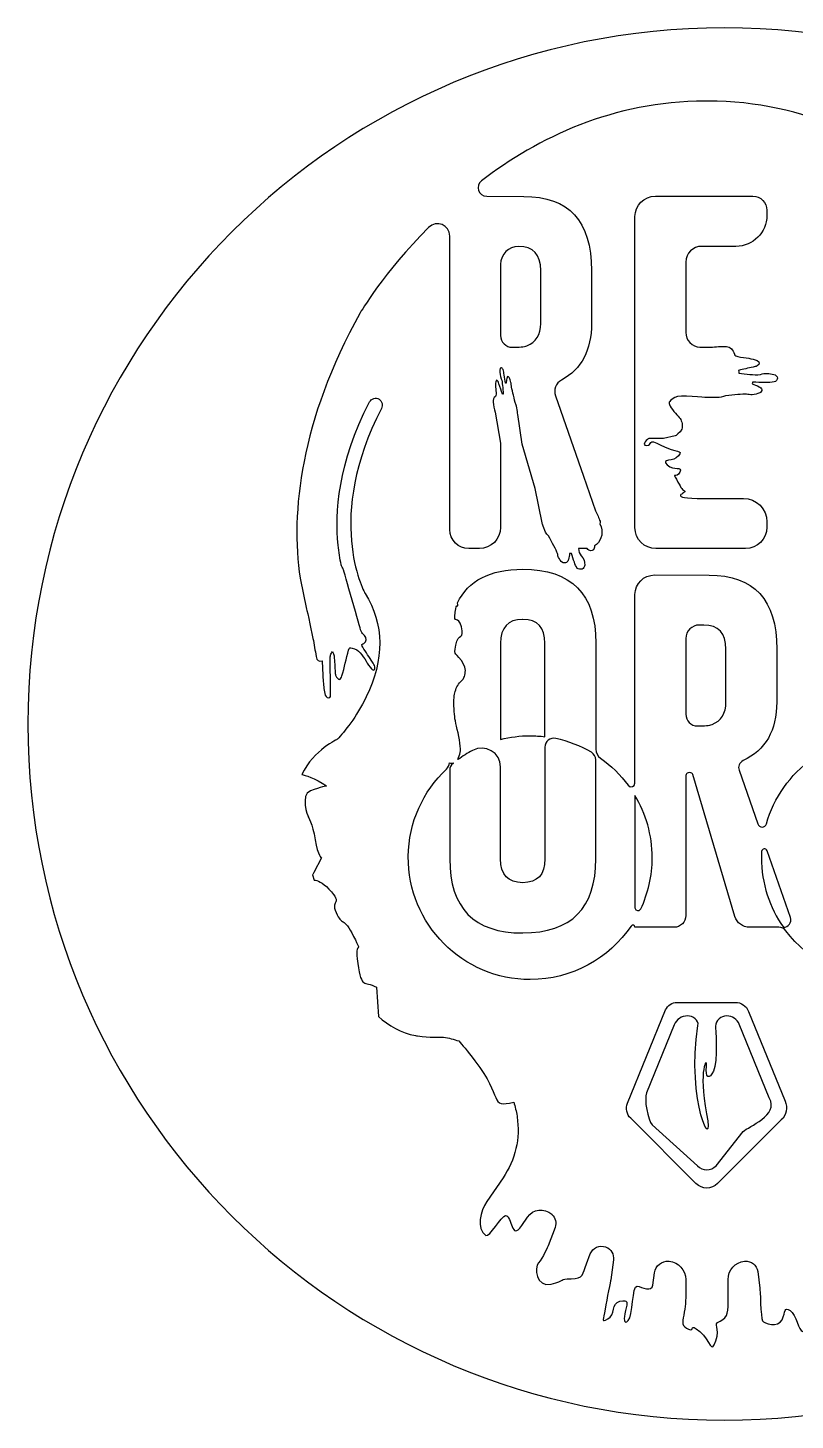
# Model space of a CAD drawing. Extents: x 17.6 to 92.2, y 215.4 to 290.
# Drawn here: x 17.6 to 58.7, y 215.4 to 290 of the extents above; entities that cross this region are included whole.
import ezdxf

# ---------------------------------------------------------------- set-up
doc = ezdxf.new("R2010")
doc.units = 0
doc.layers.add('Mansoane', color=7, linetype='CONTINUOUS')

msp = doc.modelspace()

# ---------------------------------------------------------------- linework, layer by layer
at = {"layer": 'Mansoane', "color": 1}
msp.add_lwpolyline([(54.907657, 290.007837), (54.907657, 290.007837)], dxfattribs=at)
at = {"layer": 'Mansoane', "color": 7}
for points in [[(54.025159, 286.079877), (53.866409, 286.079877), (53.866409, 286.079877)], [(42.174033, 280.975624), (44.157855, 280.970663)], [(51.211206, 280.980034), (56.432868, 280.980034)], [(51.211206, 280.980034), (51.211206, 280.980034)], [(57.184174, 280.228727), (57.184174, 279.94871)], [(50.116492, 263.211059), (50.116492, 279.88532)], [(40.190759, 263.110737), (40.190759, 278.845177)], [(43.87839, 278.29341), (43.87839, 278.29341)], [(55.529426, 278.29341), (53.682305, 278.29341)], [(42.915967, 277.330988), (42.915967, 273.507759)], [(45.063503, 274.162602), (45.063503, 277.004117)], [(47.787608, 277.004117), (47.787608, 274.163155)], [(52.841703, 277.452807), (52.841703, 273.68029)], [(53.599622, 272.884336), (54.158004, 272.884336)], [(43.057631, 270.36969), (43.017942, 270.364179)], [(45.852292, 270.272126), (47.349393, 265.974299), (47.349393, 265.973749), (47.998174, 264.112846)], [(43.813346, 269.430421), (43.761533, 269.725871)], [(54.498655, 270.186136), (53.928699, 270.186136)], [(42.623825, 269.395694), (42.914866, 267.740946), (42.915967, 267.740392), (42.915967, 263.227594)], [(45.137917, 263.471231), (44.764743, 265.313945), (44.062495, 267.689683), (43.840908, 269.274976)], [(52.268989, 268.129552), (51.64832, 267.996156), (50.850713, 267.996156)], [(53.804123, 264.774855), (55.93457, 264.774855)], [(57.184174, 263.525802), (57.184174, 263.233656)], [(45.328086, 262.970727), (45.20296, 263.2987)], [(48.241258, 263.414456), (48.298585, 263.249641)], [(41.777158, 262.088232), (41.213264, 262.088232)], [(47.472865, 262.088232), (47.088668, 262.088232)], [(56.0382, 262.088232), (51.239318, 262.088232)], [(44.09998, 260.979186), (44.09998, 260.979186)], [(51.169866, 260.673263), (54.083591, 260.666648)], [(32.167271, 260.500732), (32.522803, 258.847088)], [(50.116492, 249.513908), (50.116492, 259.622095)], [(44.1099, 258.292563), (44.090607, 258.292563), (44.090607, 258.292563)], [(35.422197, 257.696699), (35.422197, 257.697252)], [(53.804123, 257.989395), (53.564897, 257.989395), (53.564897, 257.989395)], [(42.915967, 257.01209), (42.915967, 251.852715)], [(45.293909, 252.002095), (45.293909, 257.01209)], [(48.019118, 257.01154), (48.019118, 251.341187)], [(52.841703, 257.26565), (52.841703, 253.204297)], [(54.988686, 253.858587), (54.988686, 256.699552)], [(57.713341, 256.699552), (57.713341, 253.858587)], [(45.294463, 251.442059), (45.294463, 245.457517)], [(40.190759, 250.201825), (40.190759, 245.457517)], [(42.915967, 245.457517), (42.915967, 250.378767)], [(48.019118, 245.457517), (48.019118, 250.755246)], [(53.059982, 250.076149), (52.966276, 250.062921)], [(55.695895, 250.204032), (56.699105, 247.323379)], [(52.841703, 249.919603), (52.841703, 242.412052)], [(55.470998, 242.367954), (53.224797, 249.969765)], [(50.116492, 248.855207), (50.116492, 242.835385)], [(50.116492, 248.855207), (50.116492, 248.855207)], [(57.033693, 245.989438), (57.033693, 245.989438)], [(58.444254, 242.31228), (57.198508, 245.889117)], [(33.325923, 245.507677), (32.904797, 244.730462)], [(32.82928, 244.590454), (32.920782, 244.319256)], [(52.212765, 241.784217), (50.116492, 241.784217)], [(57.82634, 241.784217), (56.252621, 241.784217)], [(36.262248, 238.570081), (36.365327, 237.004078)], [(52.366553, 237.760346), (53.387405, 237.760346), (53.960669, 237.760346), (53.963423, 237.760346), (54.536137, 237.760346), (55.488086, 237.760346)], [(52.366553, 237.760346), (52.366553, 237.760346)], [(49.722924, 232.350169), (51.758562, 237.350794)], [(52.931548, 237.034395), (52.931548, 237.034395)], [(56.204115, 237.278585), (58.163133, 232.467026)], [(52.217726, 236.554287), (50.733302, 232.908548)], [(57.310954, 232.634045), (55.703611, 236.581848)], [(53.384097, 228.043523), (49.885535, 231.542088)], [(57.957531, 231.45334), (54.541098, 228.042972)], [(51.042536, 231.192615), (53.465676, 228.988307)], [(54.459519, 228.987754), (55.918585, 230.838186)], [(43.047158, 228.352203), (42.177341, 227.087165)], [(44.04651, 225.80118), (44.35409, 226.248767)], [(45.654406, 226.399248), (45.664879, 226.389325)], [(45.831895, 225.695897), (45.458724, 224.703711)], [(47.519717, 223.739083), (47.72036, 224.272658)], [(48.54608, 224.644179), (48.557104, 224.639767)], [(48.962248, 223.959019), (48.820586, 222.877532)], [(51.072299, 222.601925), (51.159393, 223.264487)], [(51.935504, 223.879641), (51.951489, 223.87799)], [(55.987487, 223.878541), (56.004023, 223.880195)], [(56.695247, 223.332836), (56.812657, 222.440421)], [(52.836188, 222.900686), (52.836188, 221.89692)], [(55.104992, 221.89692), (55.104992, 222.902337)]]:
    msp.add_lwpolyline(points, dxfattribs=at)
at = {"layer": 'Mansoane', "color": 1}
for points in [[(54.907657, 290.007837), (34.294146, 290.007837), (17.583767, 273.297461), (17.583768, 252.683947)], [(92.231546, 252.683947), (92.231546, 273.297461), (75.520815, 290.007837), (54.907657, 290.007837)], [(17.583768, 252.683947), (17.583768, 232.070436), (34.294146, 215.360058), (54.907657, 215.360058)], [(54.907657, 215.360058), (75.520815, 215.360058), (92.231546, 232.070439), (92.231546, 252.683947)]]:
    msp.add_open_spline(points, degree=3, dxfattribs=at)
at = {"layer": 'Mansoane', "color": 7}
for points in [[(53.866409, 286.079877), (48.944454, 286.079877), (44.916175, 284.107563), (41.891811, 281.80851)], [(61.111034, 284.652229), (59.011653, 285.520768), (56.644182, 286.079877), (54.025159, 286.079877)], [(41.891811, 281.80851), (41.539033, 281.540399), (41.730591, 280.976682), (42.174033, 280.975624)], [(44.157855, 280.970663), (46.57791, 280.970663), (47.787608, 279.648187), (47.787608, 277.004117)], [(50.116492, 279.88532), (50.116492, 280.489981), (50.606545, 280.980034), (51.211206, 280.980034)], [(56.432868, 280.980034), (56.848087, 280.980034), (57.184174, 280.643594), (57.184174, 280.228727)], [(57.184174, 279.94871), (57.184174, 279.034662), (56.443121, 278.29341), (55.529426, 278.29341)], [(39.054154, 279.309851), (36.656323, 276.884153), (35.394084, 274.736969), (35.394084, 274.736969)], [(40.190759, 278.845177), (40.190759, 279.438902), (39.47149, 279.732126), (39.054154, 279.309851)], [(43.87839, 278.29341), (43.346754, 278.29341), (42.915967, 277.862624), (42.915967, 277.330988)], [(45.063503, 277.004117), (45.063503, 277.863837), (44.667907, 278.29341), (43.87839, 278.29341)], [(53.682305, 278.29341), (53.217696, 278.29341), (52.841703, 277.917062), (52.841703, 277.452807)], [(35.394084, 274.736969), (32.163345, 268.87733), (31.665621, 264.08319), (32.167271, 260.500732)], [(44.321566, 272.959299), (44.816161, 273.158266), (45.063503, 273.559705), (45.063503, 274.162602)], [(47.787608, 274.163155), (47.787608, 272.727349), (47.254386, 271.71514), (46.18688, 271.127059)], [(42.915967, 273.507759), (42.915967, 273.162037), (43.195875, 272.882129), (43.541597, 272.882129)], [(52.841703, 273.68029), (52.841703, 273.253429), (53.177347, 272.905149), (53.599622, 272.884336)], [(43.541597, 272.882129), (43.920128, 272.882129), (44.180455, 272.908147), (44.321566, 272.959299)], [(54.158004, 272.884336), (54.45081, 272.903386), (54.751752, 272.938133), (55.018452, 272.915202)], [(55.018452, 272.915202), (55.222357, 272.897916), (55.373214, 272.767346), (55.447297, 272.508407)], [(55.447297, 272.508407), (55.463525, 272.451963), (55.559613, 272.396839), (55.626993, 272.382728)], [(42.935813, 271.787967), (42.906885, 271.781617), (42.873724, 271.70522), (42.874077, 271.655125)], [(43.044401, 271.698669), (43.028526, 271.743119), (42.966152, 271.795023), (42.935813, 271.787967)], [(55.626993, 272.382728), (55.822432, 272.342158), (56.023205, 272.330077), (56.218997, 272.292329)], [(56.443341, 271.822141), (56.184755, 271.762169), (55.925266, 271.702177), (55.66668, 271.640794)], [(56.218997, 272.292329), (56.369633, 272.263049), (56.523884, 272.229049), (56.662173, 272.165549)], [(56.663277, 271.880573), (56.599071, 271.844589), (56.517424, 271.83943), (56.443341, 271.822141)], [(56.662173, 272.165549), (56.811045, 272.097111), (56.807916, 271.96277), (56.663277, 271.880573)], [(42.654691, 271.031149), (42.64305, 270.939074), (42.645497, 270.839325), (42.64973, 270.742311)], [(42.777613, 271.053749), (42.72646, 271.138769), (42.667744, 271.130279), (42.654691, 271.031149)], [(42.826672, 270.919804), (42.81115, 270.964959), (42.800191, 271.016002), (42.777613, 271.053749)], [(42.874077, 271.655125), (42.876193, 271.500961), (42.885366, 271.350125), (42.953452, 271.195964)], [(42.953452, 271.195964), (42.998255, 271.094364), (43.00198, 270.957726), (43.015738, 270.836017)], [(43.109995, 271.397707), (43.092709, 271.498955), (43.077915, 271.604478), (43.044401, 271.698669)], [(43.178897, 270.956185), (43.156319, 271.103293), (43.135395, 271.250599), (43.109995, 271.397707)], [(43.245044, 271.202026), (43.23058, 271.123004), (43.225906, 271.03858), (43.216381, 270.956735)], [(43.292449, 271.307859), (43.269518, 271.300098), (43.252099, 271.243654), (43.245044, 271.202026)], [(43.383398, 271.253839), (43.368228, 271.286647), (43.317496, 271.316679), (43.292449, 271.307859)], [(43.470491, 270.998628), (43.448266, 271.08647), (43.420439, 271.17517), (43.383398, 271.253839)], [(43.493642, 270.809009), (43.484823, 270.872156), (43.486014, 270.938303), (43.470491, 270.998628)], [(46.18688, 271.127059), (45.882433, 270.958784), (45.737992, 270.600562), (45.852292, 270.272126)], [(55.66668, 271.640794), (55.674793, 271.59458), (55.681341, 271.548408), (55.684869, 271.500783)], [(55.684869, 271.500783), (55.878897, 271.474325), (56.071426, 271.447161), (56.264748, 271.430228)], [(56.264748, 271.430228), (56.455601, 271.414), (56.666277, 271.366288), (56.835257, 271.428024)], [(56.418536, 271.01406), (56.411128, 270.985838), (56.403545, 270.957396), (56.396489, 270.929173)], [(57.101492, 270.994217), (56.87395, 270.995628), (56.646078, 271.007005), (56.418536, 271.01406)], [(56.835257, 271.428024), (57.089963, 271.520099), (57.323236, 271.481316), (57.560656, 271.424166)], [(57.581049, 271.023433), (57.428297, 270.98498), (57.262358, 270.993512), (57.101492, 270.994217)], [(57.560656, 271.424166), (57.637914, 271.405469), (57.746149, 271.301729), (57.748619, 271.233996)], [(57.748619, 271.233996), (57.750383, 271.162029), (57.653722, 271.041424), (57.581049, 271.023433)], [(42.642564, 270.237949), (42.5392, 270.17198), (42.499867, 270.06681), (42.514684, 269.936987)], [(42.676188, 270.360871), (42.677952, 270.317127), (42.664789, 270.252413), (42.642564, 270.237949)], [(42.64973, 270.742311), (42.655022, 270.615311), (42.672308, 270.487518), (42.676188, 270.360871)], [(43.017942, 270.364179), (42.953737, 270.549034), (42.890525, 270.734595), (42.826672, 270.919804)], [(43.015738, 270.836017), (43.03373, 270.681501), (43.044226, 270.526324), (43.057631, 270.36969)], [(43.216381, 270.956735), (43.194509, 270.956382), (43.201474, 270.956538), (43.178897, 270.956185)], [(43.700347, 269.916041), (43.614269, 270.262821), (43.517984, 270.637559), (43.493642, 270.809009)], [(53.928699, 270.186136), (53.928699, 270.186136), (52.490709, 270.358997), (52.246939, 270.186136)], [(54.969393, 270.28315), (54.824754, 270.221061), (54.665519, 270.186136), (54.498655, 270.186136)], [(56.093871, 270.363075), (55.872326, 270.374011), (55.428357, 270.330069), (54.969393, 270.28315)], [(56.391528, 270.340475), (56.294161, 270.329539), (56.193707, 270.358489), (56.093871, 270.363075)], [(56.807695, 270.435284), (56.676462, 270.382721), (56.532639, 270.355997), (56.391528, 270.340475)], [(56.396489, 270.929173), (56.519609, 270.876257), (56.646521, 270.831366), (56.764702, 270.768219)], [(56.764702, 270.768219), (56.826085, 270.735764), (56.908988, 270.675329), (56.914632, 270.619942)], [(56.914632, 270.619942), (56.920982, 270.560676), (56.862023, 270.456451), (56.807695, 270.435284)], [(36.527935, 269.597437), (33.503218, 263.758965), (35.563042, 259.843572), (35.653706, 259.677769)], [(34.210625, 262.279503), (34.038117, 263.970016), (34.190472, 266.673505), (35.894035, 269.951869)], [(35.894035, 269.951869), (35.989285, 270.135666), (36.219982, 270.203577), (36.400605, 270.097391)], [(36.400605, 270.097391), (36.570643, 269.997908), (36.618599, 269.772415), (36.527935, 269.597437)], [(42.514684, 269.936987), (42.534439, 269.766243), (42.583255, 269.578785), (42.623825, 269.395694)], [(43.761533, 269.725871), (43.749186, 269.794663), (43.728217, 269.859244), (43.700347, 269.916041)], [(52.246939, 270.186136), (52.002817, 270.013628), (51.870108, 269.96889), (52.002752, 269.724767)], [(52.002752, 269.724767), (52.136102, 269.481351), (52.446679, 269.193552), (52.535226, 269.060555)], [(43.840908, 269.274976), (43.835616, 269.316251), (43.826046, 269.36939), (43.813346, 269.430421)], [(52.535226, 269.060555), (52.623774, 268.927557), (52.690096, 268.661628), (52.623421, 268.484533)], [(50.850713, 267.996156), (50.850713, 267.996156), (50.385178, 267.641903), (50.739367, 267.619678)], [(50.739367, 267.619678), (51.094262, 267.597805), (50.717317, 268.063119), (51.537526, 267.619678)], [(52.623421, 268.484533), (52.557099, 268.306733), (52.268989, 268.129552), (52.268989, 268.129552)], [(51.537526, 267.619678), (52.357381, 267.176589), (52.71212, 267.419895), (52.446479, 267.065706)], [(52.446479, 267.065706), (52.180484, 266.710812), (51.493318, 266.932421), (51.84786, 266.57788)], [(51.84786, 266.57788), (52.202402, 266.223691), (52.690073, 266.556117), (52.512626, 266.179351)], [(52.512626, 266.179351), (52.335532, 265.802584), (52.091565, 266.223538), (52.335687, 265.802322)], [(52.335687, 265.802322), (52.579103, 265.381105), (52.601416, 265.27075), (52.778863, 265.182203)], [(52.778863, 265.182203), (52.95631, 265.093303), (51.673698, 264.774855), (53.804123, 264.774855)], [(55.93457, 264.774855), (56.624604, 264.774855), (57.184174, 264.215482), (57.184174, 263.525802)], [(47.998174, 264.112846), (48.09166, 263.924816), (48.197801, 263.736322), (48.244015, 263.550056)], [(48.244015, 263.550056), (48.255304, 263.505253), (48.253605, 263.460317), (48.241258, 263.414456)], [(41.213264, 262.088232), (40.648467, 262.088232), (40.190759, 262.54594), (40.190759, 263.110737)], [(42.915967, 263.227594), (42.915967, 262.598239), (42.406161, 262.088232), (41.777158, 262.088232)], [(45.20296, 263.2987), (45.172974, 263.365375), (45.150264, 263.424312), (45.137917, 263.471231)], [(45.473606, 262.778353), (45.407989, 262.829858), (45.357367, 262.893821), (45.328086, 262.970727)], [(45.966394, 261.819791), (45.907833, 262.014524), (45.677864, 262.4097), (45.473606, 262.778353)], [(48.298585, 263.249641), (48.437933, 262.848889), (48.268402, 262.436181), (47.945257, 262.227689)], [(51.239318, 262.088232), (50.619135, 262.088232), (50.116492, 262.590875), (50.116492, 263.211059)], [(57.184174, 263.233656), (57.184174, 262.601126), (56.67073, 262.088232), (56.0382, 262.088232)], [(34.373233, 261.227234), (34.307264, 261.54297), (34.250136, 261.893919), (34.210625, 262.279503)], [(47.088668, 262.088232), (47.119359, 261.952413), (47.131684, 261.798006), (47.233637, 261.707342)], [(47.554995, 262.093194), (47.528184, 262.090371), (47.500735, 262.088232), (47.472865, 262.088232)], [(47.643189, 262.001141), (47.604384, 262.023366), (47.579689, 262.058269), (47.554995, 262.093194)], [(47.929269, 262.110282), (47.900342, 261.979754), (47.764192, 261.930586), (47.643189, 262.001141)], [(47.945257, 262.227689), (47.942435, 262.188884), (47.937736, 262.14944), (47.929269, 262.110282)], [(46.023169, 261.602059), (45.986127, 261.666617), (45.988266, 261.748177), (45.966394, 261.819791)], [(46.22877, 261.346295), (46.141282, 261.418262), (46.076438, 261.509279), (46.023169, 261.602059)], [(46.443745, 261.342437), (46.385536, 261.315273), (46.265107, 261.316309), (46.22877, 261.346295)], [(46.552335, 261.504495), (46.535755, 261.448756), (46.49772, 261.367484), (46.443745, 261.342437)], [(46.615725, 261.825303), (46.595617, 261.718058), (46.584438, 261.611739), (46.552335, 261.504495)], [(46.709982, 261.832468), (46.659535, 261.828588), (46.666173, 261.82883), (46.615725, 261.825303)], [(46.869285, 261.354564), (46.810724, 261.51155), (46.762546, 261.67266), (46.709982, 261.832468)], [(47.026381, 261.028795), (46.947006, 261.121576), (46.910913, 261.241323), (46.869285, 261.354564)], [(47.233637, 261.707342), (47.394151, 261.564114), (47.417809, 261.384395), (47.423807, 261.196365)], [(34.364964, 261.223927), (34.367436, 261.224985), (34.370764, 261.226176), (34.373233, 261.227234)], [(34.48017, 260.991313), (34.459356, 261.030119), (34.402006, 261.147727), (34.364964, 261.223927)], [(35.422197, 257.697252), (35.422197, 257.697252), (34.511567, 260.932399), (34.48017, 260.991313)], [(40.606376, 259.173407), (41.178582, 260.376379), (42.342441, 260.979186), (44.09998, 260.979186)], [(44.09998, 260.979186), (46.712652, 260.979186), (48.019118, 259.656315), (48.019118, 257.01154)], [(47.282695, 260.992417), (47.211434, 260.963489), (47.064481, 260.984698), (47.026381, 261.028795)], [(47.423807, 261.196365), (47.425923, 261.134981), (47.350429, 261.019933), (47.282695, 260.992417)], [(50.116492, 259.622095), (50.116492, 260.203826), (50.588489, 260.674674), (51.169866, 260.673263)], [(54.083591, 260.666648), (56.503646, 260.666648), (57.713341, 259.343974), (57.713341, 256.699552)], [(35.653706, 259.677769), (36.676409, 258.049344), (36.699517, 256.132285), (35.719853, 254.133093)], [(40.4818, 258.675107), (40.558706, 259.324218), (40.661057, 258.778649), (40.606376, 259.173407)], [(32.522803, 258.847088), (32.529859, 258.82204), (32.855761, 257.303837), (32.8607, 257.276673)], [(40.814185, 257.884665), (40.636385, 258.587398), (40.393253, 257.928629), (40.4818, 258.675107)], [(44.090607, 258.292563), (43.307087, 258.292563), (42.915967, 257.865812), (42.915967, 257.01209)], [(45.293909, 257.01209), (45.293909, 257.859109), (44.899416, 258.285861), (44.1099, 258.292563)], [(35.516453, 257.539603), (35.469886, 257.596047), (35.438072, 257.648016), (35.422197, 257.696699)], [(35.619532, 257.434323), (35.586371, 257.471012), (35.548203, 257.50115), (35.516453, 257.539603)], [(40.515424, 256.918934), (40.648069, 257.621667), (40.991279, 257.181931), (40.814185, 257.884665)], [(53.564897, 257.989395), (53.16555, 257.989395), (52.841703, 257.665347), (52.841703, 257.26565)], [(54.988686, 256.699552), (54.988686, 257.559624), (54.59364, 257.989395), (53.804123, 257.989395)], [(32.8607, 257.276673), (32.919614, 256.952118), (32.979981, 256.626989), (33.02937, 256.301023)], [(35.480075, 256.941534), (35.519586, 256.964112), (35.555039, 256.984111), (35.590316, 257.004924)], [(35.526376, 256.803181), (35.504151, 256.8374), (35.498066, 256.885796), (35.480075, 256.941534)], [(36.051132, 255.997854), (35.87827, 256.268082), (35.699943, 256.533306), (35.526376, 256.803181)], [(35.590316, 257.004924), (35.746244, 257.097352), (35.758879, 257.282275), (35.619532, 257.434323)], [(40.969627, 255.820915), (40.51031, 256.674284), (40.382074, 256.216201), (40.515424, 256.918934)], [(33.02937, 256.301023), (33.062178, 256.083359), (33.165587, 256.024578), (33.356793, 256.066205)], [(33.356793, 256.066205), (33.37302, 255.712016), (33.38272, 255.379677), (33.405298, 255.047008)], [(33.783434, 256.18637), (33.782728, 256.253045), (33.784977, 256.324746), (33.80438, 256.382602)], [(33.803277, 254.354683), (33.79728, 254.965341), (33.788725, 255.575712), (33.783434, 256.18637)], [(33.80438, 256.382602), (33.827664, 256.451394), (33.871431, 256.508081), (33.906353, 256.569464)], [(33.906353, 256.569464), (33.937047, 256.491147), (33.988595, 256.413119), (33.995651, 256.334096)], [(33.995651, 256.334096), (34.022462, 256.035999), (34.03267, 255.736821), (34.052425, 255.438371)], [(34.41623, 255.262532), (34.539702, 255.720085), (34.651863, 256.18379), (34.764046, 256.646635)], [(34.764046, 256.646635), (34.796501, 256.781749), (34.853451, 256.776104), (34.96634, 256.752468)], [(34.96634, 256.752468), (35.318059, 256.678385), (35.512553, 256.375789), (35.705519, 256.049117)], [(35.705519, 256.049117), (35.790894, 255.904125), (35.891501, 255.769827), (35.993807, 255.641769)], [(34.052425, 255.438371), (34.056659, 255.379104), (34.05818, 255.306477), (34.086049, 255.263086)], [(35.993807, 255.641769), (36.026615, 255.600846), (36.10308, 255.563342), (36.132714, 255.581686)], [(36.174604, 255.745398), (36.149557, 255.835356), (36.10052, 255.920243), (36.051132, 255.997854)], [(36.132714, 255.581686), (36.164816, 255.601795), (36.188009, 255.696009), (36.174604, 255.745398)], [(40.954192, 255.172134), (41.008167, 255.319595), (41.085338, 255.605367), (40.969627, 255.820915)], [(33.405298, 255.047008), (33.422232, 254.801122), (33.441152, 254.552238), (33.490188, 254.310586)], [(34.086049, 255.263086), (34.136497, 255.184769), (34.21056, 255.070909), (34.266299, 255.071262)], [(34.266299, 255.071262), (34.323096, 255.071615), (34.394005, 255.179982), (34.41623, 255.262532)], [(40.484007, 254.435158), (40.540099, 254.661642), (40.666348, 254.864246), (40.844501, 255.015588)], [(40.844501, 255.015588), (40.89389, 255.057216), (40.931615, 255.111103), (40.954192, 255.172134)], [(33.490188, 254.310586), (33.508532, 254.219922), (33.614233, 254.086989), (33.680908, 254.078523)], [(33.680908, 254.078523), (33.824841, 254.059825), (33.804335, 254.230505), (33.803277, 254.354683)], [(35.719853, 254.133093), (35.459151, 253.601457), (35.161736, 253.132771), (34.885864, 252.74789)], [(40.470777, 252.966722), (40.426327, 253.2306), (40.392968, 253.757275), (40.426129, 254.108289)], [(40.426129, 254.108289), (40.437065, 254.221178), (40.45896, 254.334264), (40.484007, 254.435158)], [(54.247299, 252.655284), (54.741541, 252.854251), (54.988686, 253.255337), (54.988686, 253.858587)], [(57.713341, 253.858587), (57.713341, 252.33494), (57.112385, 251.288248), (55.909766, 250.718865)], [(52.841703, 253.204297), (52.841703, 252.858575), (53.121608, 252.578116), (53.46733, 252.578114)], [(34.885864, 252.74789), (34.609992, 252.363362), (34.355837, 252.062728), (34.180859, 251.8687)], [(40.736464, 251.649317), (40.669789, 252.13227), (40.515227, 252.703197), (40.470777, 252.966722)], [(53.46733, 252.578114), (53.845508, 252.578114), (54.106188, 252.603779), (54.247299, 252.655284)], [(34.180859, 251.8687), (34.180859, 251.8687), (32.918267, 251.316956), (32.25822, 249.97252)], [(40.628976, 250.775089), (40.741865, 251.085886), (40.800316, 251.185415), (40.736464, 251.649317)], [(42.915967, 250.378767), (42.915967, 251.150645), (42.091506, 251.636462), (41.411703, 251.270632)], [(42.915967, 251.852715), (43.424673, 251.980068), (43.954347, 252.055012), (44.502917, 252.055012)], [(44.502917, 252.055012), (44.771028, 252.055012), (45.033912, 252.033845), (45.293909, 252.002095)], [(45.873238, 251.905632), (45.575494, 251.969132), (45.294463, 251.746154), (45.294463, 251.442059)], [(47.781546, 251.168106), (47.196993, 251.508184), (46.554805, 251.759934), (45.873238, 251.905632)], [(41.411703, 251.270632), (41.138297, 251.124229), (40.877332, 250.958181), (40.628976, 250.775089)], [(48.019118, 250.755246), (48.019118, 250.925285), (47.928654, 251.082381), (47.781546, 251.168106)], [(48.019118, 251.341187), (48.019118, 251.145396), (48.114876, 250.963495), (48.274331, 250.850606)], [(48.274331, 250.850606), (48.843009, 250.447381), (49.343646, 249.956159), (49.757101, 249.395948)], [(37.966605, 245.57272), (37.981774, 247.42057), (38.767611, 249.08127), (40.013269, 250.260254)], [(40.013269, 250.260254), (40.108872, 250.350917), (40.167961, 250.471438), (40.185247, 250.600907)], [(40.185247, 250.600907), (40.253686, 250.587854), (40.323095, 250.581281), (40.38589, 250.586573)], [(40.367701, 250.572795), (40.256576, 250.481425), (40.190759, 250.345758), (40.190759, 250.201825)], [(40.38589, 250.586573), (40.379893, 250.581634), (40.373698, 250.577381), (40.367701, 250.572795)], [(53.224797, 249.969765), (53.20363, 250.041026), (53.133712, 250.086379), (53.059982, 250.076149)], [(55.909766, 250.718865), (55.717502, 250.627495), (55.62534, 250.405115), (55.695895, 250.204032)], [(57.156615, 247.333302), (57.564779, 248.750057), (58.438234, 249.967979), (59.603459, 250.81147)], [(32.25822, 249.97252), (32.412384, 249.941828), (32.96565, 249.806737), (33.588302, 249.36012)], [(33.588302, 249.36012), (33.588302, 249.36012), (33.300811, 249.313841), (32.728958, 249.098294)], [(49.757101, 249.395948), (49.871754, 249.241079), (50.116492, 249.321645), (50.116492, 249.513908)], [(52.966276, 250.062921), (52.894662, 250.053043), (52.841703, 249.991922), (52.841703, 249.919603)], [(32.728958, 249.098294), (32.157458, 248.883099), (32.595563, 247.726869), (32.595563, 247.726869)], [(51.039779, 245.51815), (51.039779, 246.738761), (50.698931, 247.87766), (50.116492, 248.855207)], [(32.595563, 247.726869), (32.595563, 247.726869), (32.831264, 247.367168), (32.975903, 246.477815)], [(56.699105, 247.323379), (56.77601, 247.102892), (57.092057, 247.108935), (57.156615, 247.333302)], [(32.975903, 246.477815), (33.120542, 245.588463), (33.325923, 245.507677), (33.325923, 245.507677)], [(56.903056, 245.846673), (56.896353, 245.738018), (56.893133, 245.628767), (56.893133, 245.5187)], [(57.033693, 245.989438), (56.967989, 245.979871), (56.907994, 245.929929), (56.903056, 245.846673)], [(57.198508, 245.889117), (57.170992, 245.967964), (57.099398, 245.999008), (57.033693, 245.989438)], [(44.50402, 238.981288), (40.887695, 238.980582), (37.936619, 241.956042), (37.966605, 245.57272)], [(40.190759, 245.457517), (40.190759, 242.806039), (41.493657, 241.480498), (44.09998, 241.480498)], [(44.09998, 244.176491), (43.310463, 244.176491), (42.915967, 244.603795), (42.915967, 245.457517)], [(44.09998, 241.480498), (46.712652, 241.486848), (48.019118, 242.812742), (48.019118, 245.457517)], [(45.294463, 245.457517), (45.294463, 244.603795), (44.896199, 244.176491), (44.09998, 244.176491)], [(50.426826, 242.766483), (50.818057, 243.602919), (51.039779, 244.533547), (51.039779, 245.51815)], [(56.893133, 245.5187), (56.893133, 244.129108), (57.329807, 242.843256), (58.068876, 241.784217)], [(32.904797, 244.730462), (32.875516, 244.676487), (32.850799, 244.630671), (32.82928, 244.590454)], [(32.920782, 244.319256), (33.08941, 244.295972), (33.367023, 244.22039), (33.71839, 243.831982)], [(33.71839, 243.831982), (34.531895, 242.933457), (33.768925, 243.344951), (34.09983, 242.579071)], [(50.116492, 242.835385), (50.116492, 242.661465), (50.352743, 242.609144), (50.426826, 242.766483)], [(34.09983, 242.579071), (34.430736, 241.81319), (34.483367, 242.413417), (35.040756, 241.290879)], [(50.116492, 241.784217), (50.116492, 241.897812), (49.969781, 241.944203), (49.905928, 241.850364)], [(52.841703, 242.412052), (52.841703, 242.064918), (52.559898, 241.784217), (52.212765, 241.784217)], [(56.252621, 241.784217), (55.891376, 241.784217), (55.573303, 242.021879), (55.470998, 242.367954)], [(58.068876, 241.784217), (58.342632, 241.784217), (58.53386, 242.05405), (58.444254, 242.31228)], [(35.040756, 241.290879), (35.597792, 240.167987), (35.040491, 241.290594), (35.263447, 239.850555)], [(49.905928, 241.850364), (48.730473, 240.1214), (46.752626, 238.98164), (44.50402, 238.981288)], [(58.203925, 241.596805), (58.115025, 241.714985), (57.974859, 241.784217), (57.82634, 241.784217)], [(63.429995, 238.981288), (61.292161, 238.981288), (59.396664, 240.01001), (58.203925, 241.596805)], [(35.263447, 239.850555), (35.486755, 238.410869), (35.565512, 238.974365), (36.262248, 238.570081)], [(51.758562, 237.350794), (51.859104, 237.598091), (52.099501, 237.760346), (52.366553, 237.760346)], [(55.488086, 237.760346), (55.802411, 237.760346), (56.085582, 237.569626), (56.204115, 237.278585)], [(36.365327, 237.004078), (36.918482, 236.519714), (37.589375, 236.110515), (38.356314, 235.977165)], [(52.931548, 237.034395), (52.618282, 237.034395), (52.33626, 236.84427), (52.217726, 236.554287)], [(53.493238, 236.517908), (53.539805, 236.80683), (53.224354, 237.034395), (52.931548, 237.034395)], [(55.031129, 237.034395), (54.716451, 237.034395), (54.453454, 236.792942), (54.426996, 236.479323)], [(55.703611, 236.581848), (55.592133, 236.855251), (55.326404, 237.034395), (55.031129, 237.034395)], [(38.356314, 235.977165), (38.391239, 235.966229), (38.427863, 235.960076), (38.464905, 235.960076)], [(38.464905, 235.960076), (39.155291, 235.864826), (39.571986, 235.880439), (39.85562, 235.900547)], [(39.85562, 235.900547), (40.137136, 235.855039), (40.412193, 235.78393), (40.677482, 235.688327)], [(53.949645, 231.791236), (54.41884, 229.419864), (52.833544, 232.445791), (53.493238, 236.517908)], [(54.426996, 236.479323), (54.426996, 236.479323), (54.573399, 234.561357), (54.329982, 234.073819)], [(40.677482, 235.688327), (40.860574, 235.504177), (41.108071, 235.182599), (41.542341, 234.629444)], [(41.542341, 234.629444), (43.091035, 232.656005), (42.261344, 232.082741), (43.62483, 232.406944)], [(53.949645, 234.318006), (54.019848, 234.916317), (53.480451, 234.162608), (53.949645, 231.791236)], [(54.329982, 234.073819), (54.086212, 233.586632), (53.879442, 233.719342), (53.949645, 234.318006)], [(50.733302, 232.908548), (50.598894, 232.577643), (50.789944, 231.444851), (51.042536, 231.192615)], [(43.62483, 232.406944), (43.696797, 232.165291), (43.753727, 231.916958), (43.795707, 231.662252)], [(49.885535, 231.542088), (49.673516, 231.75446), (49.609683, 232.072533), (49.722924, 232.350169)], [(55.918585, 230.838186), (56.18211, 231.101003), (57.853879, 231.69495), (57.310954, 232.634045)], [(58.163133, 232.467026), (58.304949, 232.118834), (58.223525, 231.718982), (57.957531, 231.45334)], [(43.801219, 231.626974), (43.982194, 230.480094), (43.705089, 229.308584), (43.047158, 228.352203)], [(43.795707, 231.662252), (43.797471, 231.650611), (43.799102, 231.638616), (43.801219, 231.626974)], [(53.465676, 228.988307), (53.740137, 228.713846), (54.185058, 228.713292), (54.459519, 228.987754)], [(54.541098, 228.042972), (54.221129, 227.724061), (53.703361, 227.724259), (53.384097, 228.043523)], [(42.177341, 227.087165), (41.822093, 226.571404), (41.602245, 225.620645), (42.118359, 225.265398)], [(42.118359, 225.265398), (42.314856, 225.130284), (42.960307, 226.329243), (43.182204, 226.329243)], [(43.182204, 226.329243), (43.542743, 226.329243), (43.477832, 224.921705), (44.04651, 225.80118)], [(44.35409, 226.248767), (44.65254, 226.682684), (45.264939, 226.753437), (45.654406, 226.399248)], [(45.664879, 226.389325), (45.857143, 226.213995), (45.923265, 225.939666), (45.831895, 225.695897)], [(45.458724, 224.703711), (45.458724, 224.703711), (45.187746, 224.046706), (44.954912, 223.792)], [(47.72036, 224.272658), (47.844538, 224.603564), (48.216586, 224.770826), (48.54608, 224.644179)], [(48.557104, 224.639767), (48.833682, 224.533581), (49.001053, 224.25253), (48.962248, 223.959019)], [(44.954912, 223.792), (44.722079, 223.536942), (44.79947, 222.462248), (45.619678, 222.650984)], [(46.694547, 222.938718), (47.370472, 222.938718), (47.318986, 223.205331), (47.519717, 223.739083)], [(51.159393, 223.264487), (51.209135, 223.645487), (51.553093, 223.917741), (51.935504, 223.879641)], [(51.951489, 223.87799), (52.453492, 223.827896), (52.836188, 223.405511), (52.836188, 222.900686)], [(55.104992, 222.902337), (55.104992, 223.406104), (55.486543, 223.827741), (55.987487, 223.878541)], [(56.004023, 223.880195), (56.344453, 223.914767), (56.650444, 223.671858), (56.695247, 223.332836)], [(45.619678, 222.650984), (46.439887, 222.839367), (46.018981, 222.938718), (46.694547, 222.938718)], [(48.820586, 222.877532), (48.820586, 222.877532), (48.604509, 221.867287), (48.516314, 221.306017)], [(49.757101, 220.695825), (50.008279, 220.9216), (49.964049, 222.591255), (50.230044, 222.546805)], [(50.230044, 222.546805), (50.496038, 222.502355), (51.020441, 222.206462), (51.072299, 222.601925)], [(48.668452, 220.788978), (49.062857, 221.010522), (48.845766, 221.630596), (49.308964, 221.734312)], [(49.308964, 221.734312), (49.771808, 221.837323), (49.712739, 221.690063), (49.609375, 221.232157)], [(52.836188, 221.89692), (52.836188, 221.89692), (52.815947, 221.394678), (52.727047, 220.995686)], [(54.677248, 220.670467), (55.135153, 220.862378), (55.104992, 221.21747), (55.104992, 221.89692)], [(56.812657, 222.440421), (56.812657, 222.440421), (56.867888, 220.832942), (56.945499, 220.688656)], [(48.516314, 221.306017), (48.427414, 220.744395), (48.274399, 220.567433), (48.668452, 220.788978)], [(49.609375, 221.232157), (49.505658, 220.773899), (49.505924, 220.470397), (49.757101, 220.695825)], [(52.727047, 220.995686), (52.638503, 220.597044), (52.623376, 220.372347), (52.992734, 220.233353)], [(57.99832, 220.74433), (58.197993, 221.198708), (58.097804, 221.442413), (58.430473, 221.232157)], [(58.430473, 221.232157), (58.76279, 221.021549), (58.865426, 220.145799), (59.113428, 220.112638)], [(52.992734, 220.233353), (53.362445, 220.094358), (52.992932, 220.617816), (53.584187, 220.112638)], [(54.455658, 219.606622), (54.721653, 220.360508), (54.219342, 220.478203), (54.677248, 220.670467)], [(56.945499, 220.688656), (57.022757, 220.54437), (57.798648, 220.289953), (57.99832, 220.74433)], [(53.584187, 220.112638), (54.17509, 219.606755), (54.189667, 218.853089), (54.455658, 219.606622)]]:
    msp.add_open_spline(points, degree=3, dxfattribs=at)

doc.saveas('drawing.dxf')
